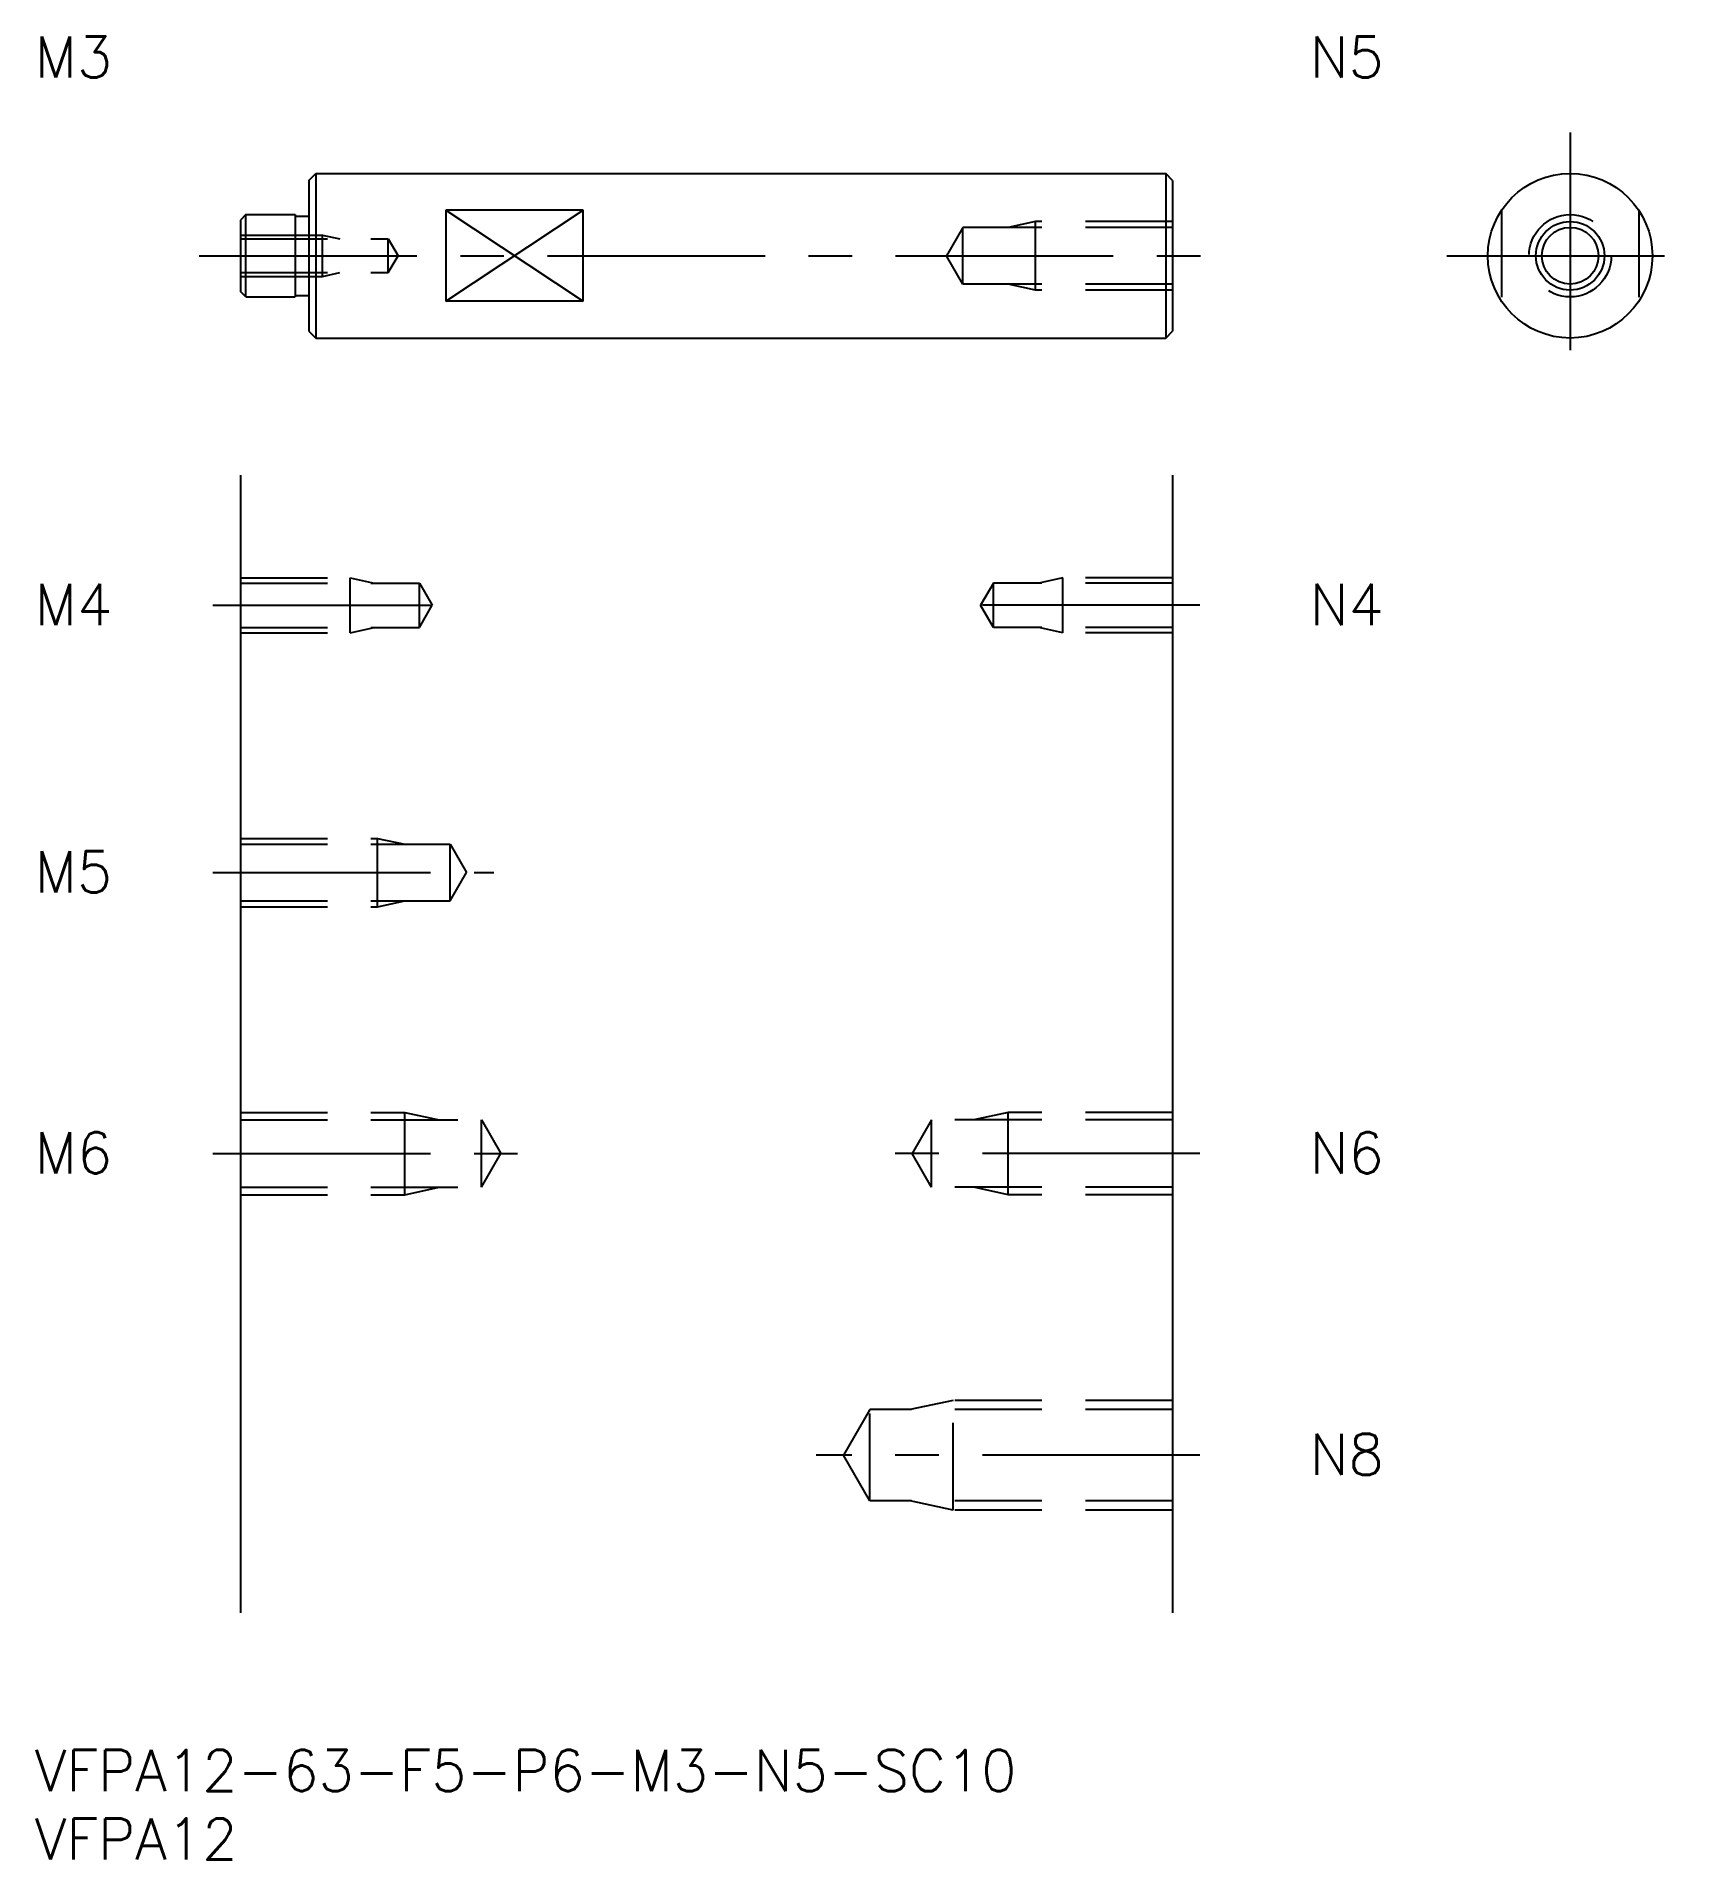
# Model space of a CAD drawing. Extents: x 0 to 121, y -8 to 125.
import ezdxf

# ---------------------------------------------------------------- set-up
doc = ezdxf.new("R2010")
doc.units = 0
doc.header["$LTSCALE"] = 0.5
doc.linetypes.add('CENTER', pattern=[50.8, 31.75, -6.35, 6.35, -6.35])
doc.linetypes.add('DASHED', pattern=[19.05, 12.7, -6.35])
for name, color, linetype in [('MSM_CENTER', 1, 'CENTER'), ('MSM_CONTINUOUS', 7, 'CONTINUOUS'), ('MSM_DASHED', 4, 'DASHED'), ('MSM_NARROW', 5, 'CONTINUOUS'), ('MSM_PART_NUMBER', 7, 'CONTINUOUS')]:
    doc.layers.add(name, color=color, linetype=linetype)
doc.styles.get("Standard").update_dxf_attribs({"font": 'txt.shx', "height": 3, "bigfont": 'bigfont.shx'})

# ---------------------------------------------------------------- blocks, each defined once
blk = doc.blocks.new('*U4')
at = {"layer": 'MSM_PART_NUMBER'}
blk.add_text('VFPA12-63-F5-P6-M3-N5-SC10', height=3, dxfattribs=at).set_placement((0, -3))
blk = doc.blocks.new('*U5')
at = {"layer": 'MSM_PART_NUMBER'}
blk.add_text('VFPA12', height=3, dxfattribs=at).set_placement((0, -8))
blk = doc.blocks.new('*U6')
at = {"layer": 'MSM_PART_NUMBER'}
blk.add_text('M6', height=3, dxfattribs=at).set_placement((0, 42.06))
blk = doc.blocks.new('*U7')
at = {"layer": 'MSM_PART_NUMBER'}
blk.add_text('M5', height=3, dxfattribs=at).set_placement((0, 62.56))
blk = doc.blocks.new('*U8')
at = {"layer": 'MSM_PART_NUMBER'}
blk.add_text('M4', height=3, dxfattribs=at).set_placement((0, 82.06))
blk = doc.blocks.new('*U9')
at = {"layer": 'MSM_PART_NUMBER'}
blk.add_text('M3', height=3, dxfattribs=at).set_placement((0, 122))
blk = doc.blocks.new('*U10')
at = {"layer": 'MSM_PART_NUMBER'}
blk.add_text('N8', height=3, rotation=360, dxfattribs=at).set_placement((93, 20.06))
blk = doc.blocks.new('*U11')
at = {"layer": 'MSM_PART_NUMBER'}
blk.add_text('N6', height=3, rotation=360, dxfattribs=at).set_placement((93, 42.06))
blk = doc.blocks.new('*U12')
at = {"layer": 'MSM_PART_NUMBER'}
blk.add_text('N4', height=3, rotation=360, dxfattribs=at).set_placement((93, 82.06))
blk = doc.blocks.new('*U13')
at = {"layer": 'MSM_PART_NUMBER'}
blk.add_text('N5', height=3, rotation=360, dxfattribs=at).set_placement((93, 122))

msp = doc.modelspace()

# ---------------------------------------------------------------- linework, layer by layer
at = {"layer": 'MSM_CENTER'}
for p, q in [((112, 118), (112, 100)), ((12, 109), (86, 109)), ((103, 109), (121, 109)), ((13, 83.5), (31, 83.5)), ((85, 83.5), (67, 83.5)), ((13, 64), (33.5, 64)), ((13, 43.5), (36, 43.5)), ((85, 43.5), (62, 43.5)), ((85, 21.5), (57, 21.5))]:
    msp.add_line(p, q, dxfattribs=at)
at = {"layer": 'MSM_CONTINUOUS'}
for p, q in [((20, 114.5), (20.5, 115)), ((20, 114.5), (20, 103.5)), ((20.5, 115), (82.5, 115)), ((20.5, 115), (20.5, 103)), ((82.5, 115), (82.5, 103)), ((83, 114.5), (82.5, 115)), ((83, 114.5), (83, 103.5)), ((15.4, 112), (15, 111.6)), ((15.4, 112), (19, 112)), ((15.4, 106), (15.4, 112)), ((19, 112), (19, 106)), ((19, 111.9), (20, 111.9)), ((40, 112.32), (30, 112.32)), ((30, 112.32), (30, 105.68)), ((40, 105.68), (40, 112.32)), ((15, 111.6), (15, 106.4)), ((15.4, 106), (15, 106.4)), ((15.4, 106), (19, 106)), ((19, 106.1), (20, 106.1)), ((40, 105.68), (30, 105.68)), ((20, 103.5), (20.5, 103)), ((20.5, 103), (82.5, 103)), ((82.5, 103), (83, 103.5)), ((15, 93), (15, 10)), ((83, 93), (83, 10))]:
    msp.add_line(p, q, dxfattribs=at)
for radius in [6, 2.07]:
    msp.add_circle((112, 109), radius, dxfattribs=at)
at = {"layer": 'MSM_DASHED'}
for p, q in [((107, 112.32), (107, 105.68)), ((117, 112.32), (117, 105.68)), ((15, 110.5), (21, 110.5)), ((21, 110.5), (22.25, 110.23)), ((21, 107.5), (21, 110.5)), ((67.69, 111.07), (66.5, 109)), ((83, 111.07), (67.69, 111.07)), ((67.69, 106.93), (67.69, 111.07)), ((73, 111.5), (71, 111.07)), ((83, 111.5), (73, 111.5)), ((73, 106.5), (73, 111.5)), ((15, 110.23), (25.79, 110.23)), ((25.79, 107.77), (25.79, 110.23)), ((25.79, 110.23), (26.5, 109)), ((15, 107.77), (25.79, 107.77)), ((21, 107.5), (22.25, 107.77)), ((25.79, 107.77), (26.5, 109)), ((67.69, 106.93), (66.5, 109)), ((15, 107.5), (21, 107.5)), ((83, 106.93), (67.69, 106.93)), ((73, 106.5), (71, 106.93)), ((83, 106.5), (73, 106.5)), ((15, 85.5), (23, 85.5)), ((15, 85.12), (28.06, 85.12)), ((23, 81.5), (23, 85.5)), ((23, 85.5), (24.75, 85.12)), ((28.06, 81.88), (28.06, 85.12)), ((28.06, 85.12), (29, 83.5)), ((69.94, 85.12), (69, 83.5)), ((83, 85.12), (69.94, 85.12)), ((69.94, 81.88), (69.94, 85.12)), ((75, 85.5), (73.25, 85.12)), ((83, 85.5), (75, 85.5)), ((75, 81.5), (75, 85.5)), ((28.06, 81.88), (29, 83.5)), ((69.94, 81.88), (69, 83.5)), ((15, 81.88), (28.06, 81.88)), ((15, 81.5), (23, 81.5)), ((23, 81.5), (24.75, 81.88)), ((83, 81.88), (69.94, 81.88)), ((75, 81.5), (73.25, 81.88)), ((83, 81.5), (75, 81.5)), ((15, 66.5), (25, 66.5)), ((25, 61.5), (25, 66.5)), ((25, 66.5), (27, 66.07)), ((15, 66.07), (30.31, 66.07)), ((30.31, 61.93), (30.31, 66.07)), ((30.31, 66.07), (31.5, 64)), ((30.31, 61.93), (31.5, 64)), ((15, 61.93), (30.31, 61.93)), ((15, 61.5), (25, 61.5)), ((25, 61.5), (27, 61.93)), ((15, 46.5), (27, 46.5)), ((15, 45.96), (32.58, 45.96)), ((27, 40.5), (27, 46.5)), ((27, 46.5), (29.5, 45.96)), ((32.58, 41.04), (32.58, 45.96)), ((32.58, 45.96), (34, 43.5)), ((65.42, 45.96), (64, 43.5)), ((83, 45.96), (65.42, 45.96)), ((65.42, 41.04), (65.42, 45.96)), ((71, 46.5), (68.5, 45.96)), ((83, 46.5), (71, 46.5)), ((71, 40.5), (71, 46.5)), ((32.58, 41.04), (34, 43.5)), ((65.42, 41.04), (64, 43.5)), ((15, 41.04), (32.58, 41.04)), ((15, 40.5), (27, 40.5)), ((27, 40.5), (29.5, 41.04)), ((83, 41.04), (65.42, 41.04)), ((71, 40.5), (68.5, 41.04)), ((83, 40.5), (71, 40.5)), ((67, 25.5), (63.87, 24.82)), ((67, 17.5), (67, 25.5)), ((83, 25.5), (67, 25.5)), ((60.92, 24.82), (59, 21.5)), ((60.92, 18.18), (60.92, 24.82)), ((83, 24.82), (60.92, 24.82)), ((60.92, 18.18), (59, 21.5)), ((83, 18.18), (60.92, 18.18)), ((67, 17.5), (63.87, 18.18)), ((83, 17.5), (67, 17.5))]:
    msp.add_line(p, q, dxfattribs=at)
msp.add_circle((112, 109), 3, dxfattribs=at)
at = {"layer": 'MSM_NARROW'}
for p, q in [((30, 112.32), (40, 105.68)), ((30, 105.68), (40, 112.32))]:
    msp.add_line(p, q, dxfattribs=at)
msp.add_circle((112, 109), 2.5, dxfattribs=at)

# ---------------------------------------------------------------- block references
at = {"layer": 'MSM_CONTINUOUS'}
for name in ['*U9', '*U13', '*U8', '*U12', '*U7', '*U6', '*U11', '*U10', '*U4', '*U5']:
    msp.add_blockref(name, (0, 0), dxfattribs=at)

doc.saveas('drawing.dxf')
